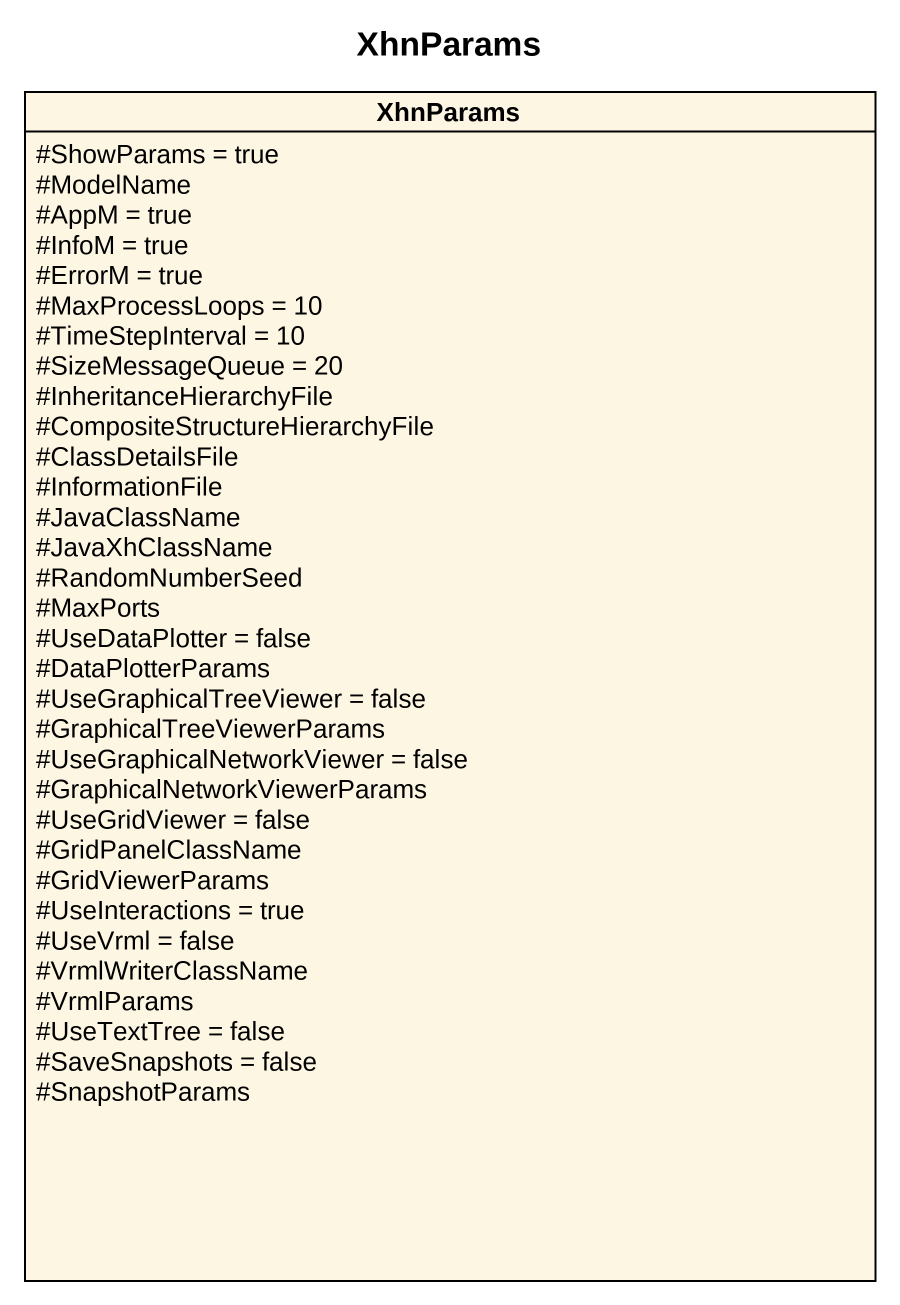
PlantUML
@startuml
title XhnParams
hide circle
hide empty members
skinparam classAttributeIconSize 0
class XhnParams {
  #ShowParams = true
  #ModelName
  #AppM = true
  #InfoM = true
  #ErrorM = true
  #MaxProcessLoops = 10
  #TimeStepInterval = 10
  #SizeMessageQueue = 20
  #InheritanceHierarchyFile
  #CompositeStructureHierarchyFile
  #ClassDetailsFile
  #InformationFile
  #JavaClassName
  #JavaXhClassName
  #RandomNumberSeed
  #MaxPorts
  #UseDataPlotter = false
  #DataPlotterParams
  #UseGraphicalTreeViewer = false
  #GraphicalTreeViewerParams
  #UseGraphicalNetworkViewer = false
  #GraphicalNetworkViewerParams
  #UseGridViewer = false
  #GridPanelClassName
  #GridViewerParams
  #UseInteractions = true
  #UseVrml = false
  #VrmlWriterClassName
  #VrmlParams
  #UseTextTree = false
  #SaveSnapshots = false
  #SnapshotParams
}
@enduml
